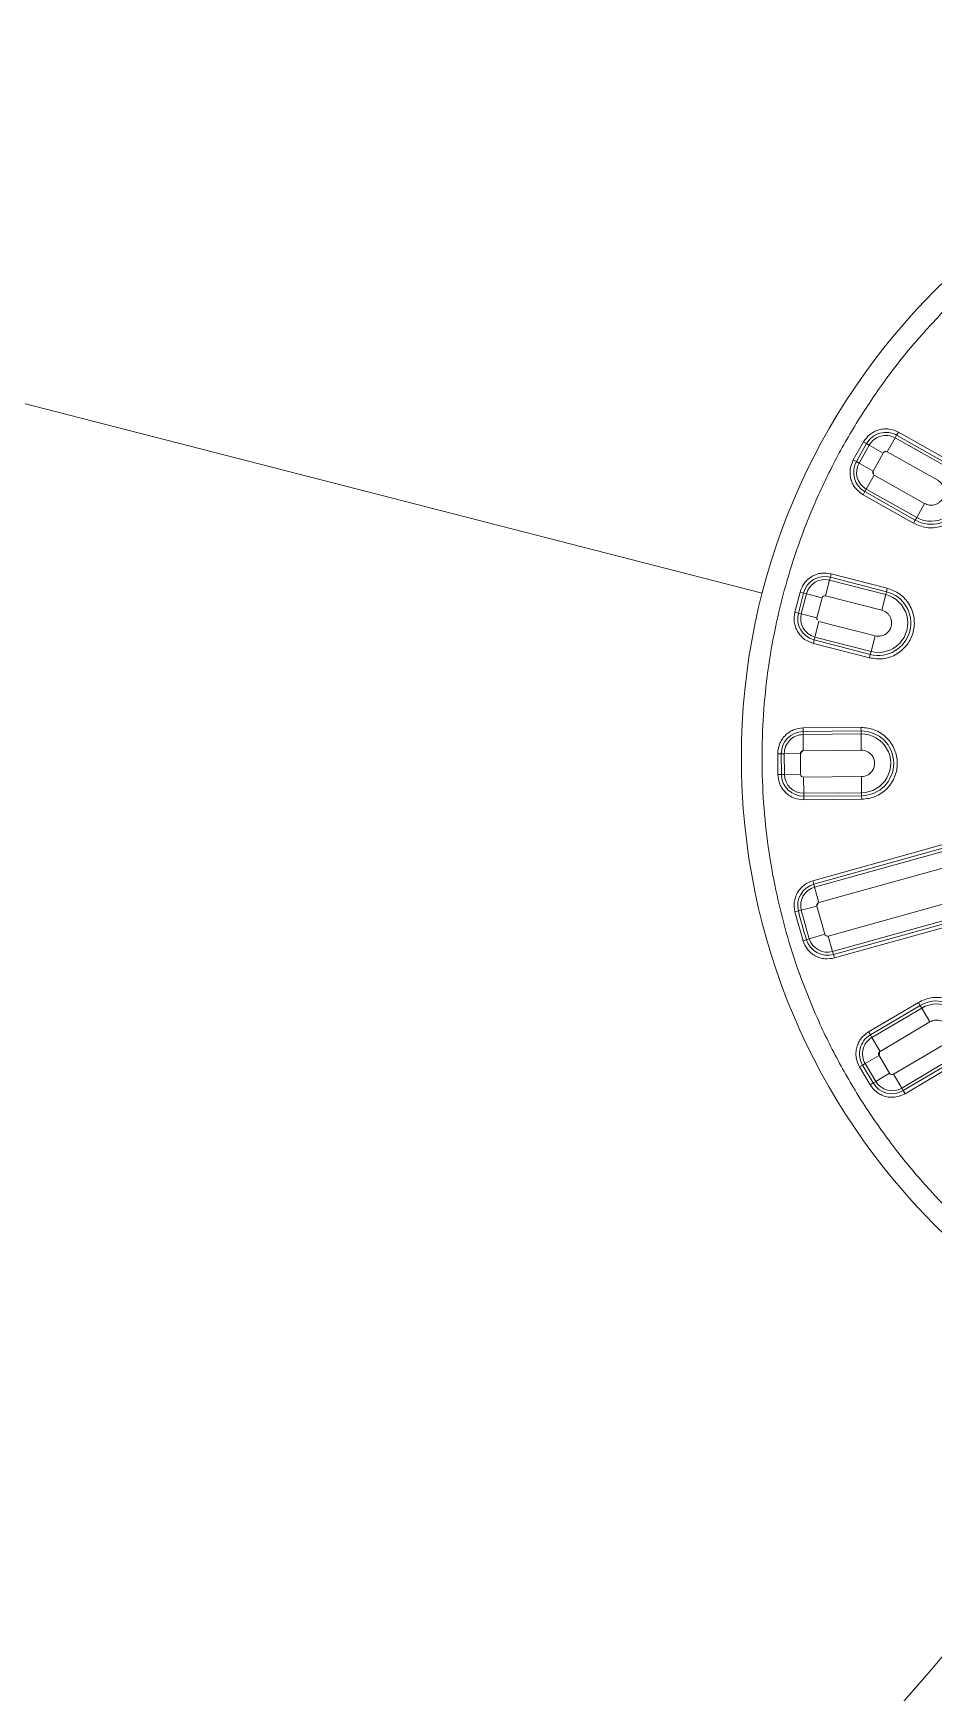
# Model space of a CAD drawing. Header units: metres. Extents: x 859577 to 860336, y 1645916 to 1646650.
# Drawn here: x 859954.5427 to 859954.8052, y 1646453.3789 to 1646453.8629 of the extents above; entities that cross this region are included whole.
import ezdxf

# ---------------------------------------------------------------- set-up
doc = ezdxf.new("R2010")
doc.units = ezdxf.units.M
doc.layers.add('A-ACCESORIOS', color=30, linetype='Continuous', lineweight=20)
doc.layers.add('PISO', color=31, linetype='Continuous', lineweight=15)

# ---------------------------------------------------------------- blocks, each defined once
blk = doc.blocks.new('mu10-3')
at = {"layer": 'A-ACCESORIOS', "linetype": 'Continuous', "ltscale": 20}
for p, q in [((0.4078001216415146, 0.299366064398896), (0.4240995871281825, 0.3037334930130555)), ((0.4243697516743055, 0.3027252250647052), (0.4080702862218004, 0.2983577964596407)), ((0.4082954233719533, 0.2975175731770037), (0.4245948888244584, 0.3018850017820114)), ((0.4815487707903117, 0.1884894815860321), (0.5485407735652075, 0.3045230340929947)), ((0.5494447618648906, 0.3040011161958773), (0.4824527590947696, 0.1879675636970433)), ((0.4832060826813063, 0.187532632121588), (0.5501980854554063, 0.3035661846270159)), ((0.4872740300481837, 0.1851840016142887), (0.5542660328222837, 0.3012175541197735)), ((0.4080702862218004, 0.2983577964596407), (0.407800121641742, 0.2993660643989529)), ((0.4080702862218004, 0.2983577964596975), (0.4082954233719533, 0.2975175731770037)), ((0.4082954233719533, 0.2975175731769468), (0.4095111639823585, 0.2929803674501272)), ((0.4095111639823585, 0.2929803674501272), (0.4258106294348636, 0.2973477960552486)), ((0.5630578959927561, 0.296141569555175), (0.4960658932126876, 0.1801080170496334)), ((0.4035274810796636, 0.2904894271444505), (0.4025192131404083, 0.290219262564392)), ((0.4035274810796636, 0.2904894271444505), (0.4043677043623575, 0.2907145642945466)), ((0.403527481079891, 0.2904894271438252), (0.4050872770100682, 0.2846681894828862)), ((0.4043677043623575, 0.2907145642945466), (0.4089049100891771, 0.2919303049048949)), ((0.4059275002928757, 0.2848933266328686), (0.4043677043624712, 0.2907145642945466)), ((0.4104647060195816, 0.2861090672433306), (0.4089049100891771, 0.2919303049048949)), ((0.5671258433171147, 0.2937929390724889), (0.5001338405747333, 0.1777593865448921)), ((0.50088716416127, 0.1773244549694368), (0.567879166934631, 0.2933580074737847)), ((0.5687831552391458, 0.2928360895845117), (0.501791152464591, 0.1768025370783448)), ((0.4040790090708128, 0.2843980249023161), (0.4025192131406357, 0.2902192625637099)), ((0.4104647060195816, 0.2861090672432738), (0.405927500292762, 0.2848933266328686)), ((0.4278142339971396, 0.2898702419499273), (0.4115147685648139, 0.2855028133502628)), ((0.429029974530124, 0.2853330364316093), (0.4278142339971396, 0.2898702419499273)), ((0.4040790090708128, 0.2843980249023161), (0.4050872770101819, 0.2846681894824314)), ((0.405927500292762, 0.2848933266328117), (0.4050872770100682, 0.2846681894828293)), ((0.4127305091752191, 0.2809656076233864), (0.4115147685648139, 0.2855028133501492)), ((0.429029974530124, 0.2853330364316093), (0.4127305091752191, 0.2809656076233864)), ((0.4129556463252584, 0.2801253843406357), (0.4127305091752191, 0.2809656076233296)), ((0.4129556463252584, 0.2801253843406357), (0.4292551117820267, 0.2844928129468371)), ((0.4295252763664053, 0.2834845450087187), (0.413225810905999, 0.2791171164015509)), ((0.4292551117820267, 0.2844928129467803), (0.429029974530124, 0.2853330364316093)), ((0.4292551117820267, 0.2844928129468371), (0.429525276362142, 0.283484545007525)), ((0.4129556463252584, 0.2801253843406926), (0.4132258109054305, 0.2791171164013804)), ((0.4227318568281362, 0.2561674914092578), (0.4373455577928667, 0.2646047155951692)), ((0.4378674756530927, 0.2637007272738288), (0.4232537747188871, 0.2552635031056525)), ((0.4236887062942287, 0.2545101795192295), (0.4383024072284343, 0.2629474036874058)), ((0.437867475652979, 0.2637007272739993), (0.4373455577624554, 0.2646047155776046)), ((0.437867475652979, 0.2637007272739993), (0.4383024072284343, 0.2629474036874626)), ((0.4383024072284343, 0.2629474036874058), (0.4406510377356199, 0.2588794563205852)), ((0.4260373368014143, 0.2504422321523521), (0.4406510377356199, 0.2588794563205852)), ((0.4232537747188871, 0.2552635031056525), (0.4227318568283636, 0.2561674914094283)), ((0.4232537747188871, 0.2552635031057093), (0.4236887062942287, 0.2545101795192295)), ((0.4236887062942287, 0.2545101795192295), (0.4260373368014143, 0.2504422321523521)), ((0.4445217045413301, 0.2521752647124345), (0.4299080036256555, 0.2437380405548879)), ((0.4468703349199927, 0.2481073175269444), (0.4445217045413301, 0.2521752647124345)), ((0.4209022457409901, 0.2464874774843224), (0.4216555693274131, 0.2469224090597777)), ((0.4216555693274131, 0.2469224090597777), (0.4257235166942905, 0.2492710395668496)), ((0.4246688636731051, 0.2417032301546556), (0.4216555693274131, 0.2469224090597208)), ((0.4287368110402099, 0.2440518606616138), (0.4257235166942905, 0.2492710395668496)), ((0.446870334919879, 0.2481073175269444), (0.4322566341326137, 0.2396700931877831)), ((0.432691565708069, 0.2389167696013033), (0.4473052666461399, 0.2473539937717533)), ((0.4473052666461399, 0.2473539937716396), (0.446870334919879, 0.2481073175269444)), ((0.4473052666461399, 0.2473539937717533), (0.4478271845366635, 0.2464500054679775)), ((0.4209022457409901, 0.2464874774843224), (0.4199982574372143, 0.2459655595938557)), ((0.4230115517832473, 0.2407463806884493), (0.4199982574375554, 0.2459655595932304)), ((0.4209022457412743, 0.2464874774836971), (0.4239155400866821, 0.2412682985792571)), ((0.4287368110402099, 0.2440518606616138), (0.4246688636732188, 0.2417032301546556)), ((0.4322566341326137, 0.2396700931877831), (0.4299080036256555, 0.2437380405548879)), ((0.4478271845403583, 0.2464500054701944), (0.4332134835991042, 0.2380127812979254)), ((0, 0), (0.412315133498339, 0.238050253316203)), ((0.4230115517832473, 0.2407463806884493), (0.4239155400870231, 0.2412682985789729)), ((0.4246688636732188, 0.2417032301547124), (0.4239155400866821, 0.2412682985792571)), ((0.432691565708069, 0.2389167696012464), (0.4322566341326137, 0.2396700931877831)), ((0.432691565708069, 0.2389167696012464), (0.4332134835985926, 0.2380127812975275)), ((0.4483354188871544, 0.2183054915425373), (0.4602674557595492, 0.2302375284149321)), ((0.4610055590939623, 0.2294994250308946), (0.4490735222464082, 0.217567388183511)), ((0.4496886083792333, 0.2169523020508564), (0.4616206452266169, 0.22888433889824)), ((0.4610055590939623, 0.2294994250310083), (0.4602674557347655, 0.2302375283901483)), ((0.4610055590939623, 0.2294994250310083), (0.4616206452266169, 0.22888433889824)), ((0.4616206452266169, 0.22888433889824), (0.4649421103430313, 0.2255628737818824)), ((0.4530100734955909, 0.2136308369344988), (0.4649421103430313, 0.2255628737818824)), ((0.4490735222464082, 0.217567388183511), (0.4483354188872681, 0.2183054915427647)), ((0.4704160598457747, 0.2200889242496942), (0.4584840230127156, 0.2081568874165214)), ((0.4737375247908631, 0.2167674592750473), (0.4704160598457747, 0.2200889242496942)), ((0.4490735222464082, 0.217567388183511), (0.4496886083792333, 0.2169523020508564)), ((0.4496886083792333, 0.2169523020508564), (0.4530100734955909, 0.2136308369344988)), ((0.4737375248234912, 0.2167674593077322), (0.4618054879729812, 0.2048354224571085)), ((0.4624205742621825, 0.2042203361677934), (0.4743526111128062, 0.216152373018474)), ((0.4750907144751864, 0.2154142696623467), (0.4631586776218342, 0.2034822328091082)), ((0.4743526111128062, 0.216152373018474), (0.4737375248234912, 0.2167674593077322)), ((0.4743526111128062, 0.216152373018474), (0.4750907144720031, 0.2154142696592771)), ((0.4490735222464082, 0.2084817778991237), (0.4483354188872681, 0.2077436745399268)), ((0.4490735222464082, 0.20848177789901), (0.4496886083792333, 0.2090968640317215)), ((0.4490735222468629, 0.2084817778986121), (0.4533349639777384, 0.2042203361677934)), ((0.4496886083792333, 0.2090968640317215), (0.4530100734955909, 0.2124183291481359)), ((0.453950050110393, 0.204835422300448), (0.4496886083792333, 0.2090968640317215)), ((0.4572715152264664, 0.2081568874172604), (0.4530100734955909, 0.2124183291481927)), ((0.4572715152264664, 0.2081568874172604), (0.4539500501108478, 0.2048354223002207)), ((0.4618054881296416, 0.2048354223005617), (0.4584840230127156, 0.2081568874165214)), ((0.4525968606188826, 0.2034822328083692), (0.4483354188877797, 0.2077436745394721)), ((0.4525968606188826, 0.2034822328083692), (0.4533349639780226, 0.2042203361676229)), ((0.453950050110393, 0.204835422300448), (0.4533349639778521, 0.2042203361677934)), ((0.4624205742622962, 0.2042203361677934), (0.4618054881295279, 0.2048354223005617)), ((0.4624205742621825, 0.2042203361678503), (0.4631586776213794, 0.2034822328086534)), ((0.4824527590947696, 0.1879675636970433), (0.4815487707912212, 0.1884894815874532)), ((0.4824527590948833, 0.1879675636969296), (0.4832060826813063, 0.187532632121588)), ((0.4832060826813063, 0.187532632121588), (0.4872740300481837, 0.1851840016142887)), ((0.4851243045430351, 0.1800130639950339), (0.4875701127029402, 0.1840233362406707)), ((0.4949126861818627, 0.1797840994661328), (0.4875701127029402, 0.1840233362406707)), ((0.5239703024799383, 0.1683726248264179), (0.5283377310941546, 0.184672090313029)), ((0.5293459990243718, 0.184401925699035), (0.5249785704193641, 0.1681024602466437)), ((0.525818793702058, 0.1678773230965476), (0.5301862223071794, 0.1841767885489389)), ((0.5293459990243718, 0.184401925699035), (0.5283377310851165, 0.1846720902790935)), ((0.5293459990243718, 0.184401925699035), (0.5301862223071794, 0.1841767885489389)), ((0.5301862223071794, 0.1841767885489389), (0.5347234280338284, 0.1829610479385337)), ((0.4846713771059967, 0.1792704209865406), (0.4841278641816871, 0.1783792493764622)), ((0.4846713771059967, 0.1792704209864837), (0.4851243045430351, 0.1800130639949771)), ((0.4926625926208885, 0.1756608313440893), (0.494912686181749, 0.179784099466076)), ((0.5001338405747333, 0.1777593865449489), (0.4960658932126876, 0.1801080170496334)), ((0.5303559994288776, 0.1666615824861992), (0.5347234280338284, 0.1829610479385337)), ((0.5422009821230631, 0.1809574433159469), (0.5378335535287988, 0.1646579779032891)), ((0.5467381876360378, 0.1797417027628967), (0.5423707592555616, 0.1634422372932818)), ((0.5432109825383691, 0.1632171001431857), (0.5475784111446842, 0.1795165656000677)), ((0.5485866790849059, 0.1792464010242156), (0.5442192504778518, 0.1629469355637525)), ((0.4917458878389311, 0.1739809813673787), (0.4841278641808913, 0.1783792493768601)), ((0.4922459086282061, 0.1748972631733068), (0.4917458878368279, 0.1739809813684587)), ((0.4922459086282061, 0.1748972631733068), (0.4926625926208885, 0.1756608313440324)), ((0.50088716416127, 0.1773244549694368), (0.500133840574847, 0.1777593865448921)), ((0.50088716416127, 0.1773244549694368), (0.5017911524649321, 0.1768025370789132)), ((0.5249785704193641, 0.1681024602466437), (0.5239703024800519, 0.1683726248267021)), ((0.5249785704193641, 0.1681024602466437), (0.525818793702058, 0.1678773230965476)), ((0.525818793702058, 0.1678773230965476), (0.5303559994288776, 0.1666615824861992)), ((0.5297465127116538, 0.1610743142140336), (0.530962253322059, 0.1656115199407964)), ((0.5367834909831686, 0.1640517240106192), (0.530962253322059, 0.1656115199409101)), ((0.5423707592555616, 0.1634422372932818), (0.5378335535287988, 0.1646579779032891)), ((0.5295213755615009, 0.1602340909312829), (0.5292512109814425, 0.1592258229920844)), ((0.5295213755615009, 0.1602340909313398), (0.5297465127116538, 0.1610743142140336)), ((0.529521375562183, 0.1602340909312261), (0.5353426132231789, 0.1586742950009921)), ((0.5355677503733318, 0.1595145182836859), (0.5297465127116538, 0.1610743142140336)), ((0.5367834909831686, 0.1640517240106192), (0.5355677503732181, 0.1595145182837427)), ((0.5432109825382554, 0.1632171001431857), (0.5423707592556752, 0.1634422372932249)), ((0.5432109825383691, 0.1632171001431857), (0.5442192504777381, 0.1629469355631272)), ((0.5350724486435752, 0.1576660270615662), (0.5292512109821246, 0.1592258229919139)), ((0.5350724486435752, 0.1576660270615093), (0.53534261322352, 0.1586742950008784)), ((0.5355677503733318, 0.1595145182837427), (0.5353426132231789, 0.1586742950010489))]:
    blk.add_line(p, q, dxfattribs=at)
for centre, radius in [((0, 0), 0.6689513447619461), ((0.5793288584596894, 0.334475672380961), 0.1928508381295695)]:
    blk.add_circle(centre, radius, dxfattribs=at)
for centre, radius, start, end in [((0.4268124317260344, 0.2936090190052028), 0.009437790989216533, 285.0000000273703, 104.9999999995868), ((0.4268124317260344, 0.2936090190052028), 0.008567927838281015, 284.9999997220651, 104.9999999995868), ((0.4097330683083555, 0.2921522092309488), 0.006424496643351847, 104.9999999997716, 195.0000000003214), ((0.4097330683083555, 0.2921522092309488), 0.005554633492485449, 104.9999999999779, 195.0000000001192), ((0.4112928642387033, 0.2863309715693845), 0.006424496643328891, 195.000000003781, 285.000000000854), ((0.4112928642387033, 0.2863309715693845), 0.005554633492583834, 195.0000000006485, 284.9999999999779), ((0.4425863711475131, 0.2555273605216826), 0.009437790989227805, 300.000000027698, 119.9999999995409), ((0.4425863711475131, 0.2555273605216826), 0.00856792783828426, 299.9999997219907, 119.9999999995409), ((0.4264660230405752, 0.2496997258060105), 0.006424496643359971, 120.0000000003799, 209.9999999998267), ((0.4264660230405752, 0.2496997258060105), 0.005554633492462569, 120.0000000009564, 210.0000000000033), ((0.4264660230403479, 0.2496997258054421), 0.0008573724783577127, 119.9999999829154, 209.9999999863559), ((0.4294793173874609, 0.244480546900661), 0.0008573724788416544, 209.9999999703958, 299.9999999701959), ((0.4294793173863809, 0.2444805469010021), 0.006424496643355717, 210.0000000035579, 299.9999999995408), ((0.4294793173863809, 0.2444805469010021), 0.005554633492483921, 210.0000000002937, 300.0000000000034), ((0.4676790851018495, 0.2228258990230643), 0.00943779098921816, 315.000000027562, 134.9999999998618), ((0.4676790851018495, 0.2228258990230643), 0.008567927838285264, 314.9999997216034, 134.9999999998618), ((0.4676790851018495, 0.2228258990230643), 0.003870666823775207, 314.9999996918076, 135.000000000046), ((0.4536163273887723, 0.2130245830412605), 0.006424496643362705, 135.0000000001382, 224.9999999992699), ((0.4536163273887723, 0.2130245830412605), 0.00555463349249618, 134.99999999959, 224.9999999998617), ((0.4578777691182836, 0.2087631413100439), 0.0008573724790752132, 225.0000000408407, 315.0000000378745), ((0.4578777691199321, 0.2087631413101008), 0.006424496643345264, 225.0000000033761, 314.9999999998619), ((0.4578777691199321, 0.2087631413101008), 0.005554633492502722, 225.0000000008658, 315.0000000001381), ((0.5384622050838743, 0.181959245647306), 0.00943779098921532, 345.0000000278871, 164.9999999997559), ((0.5384622050838743, 0.181959245647306), 0.00856792783828946, 344.9999997221576, 164.9999999997559), ((0.4880165363945821, 0.1847553153752415), 0.006424496643359283, 149.9999999997062, 238.6215772608393), ((0.4880165363945821, 0.1847553153752415), 0.00555463349252815, 149.9999999997062, 238.6215772605527), ((0.5793288584596894, 0.334475672380961), 0.1817930384712088, 238.6215772610733, 241.378422738966), ((0.5793288584596894, 0.334475672380961), 0.180923175320396, 238.6215772610733, 241.378422738966), ((0.4953233868617986, 0.1805367032912386), 0.0008573724831367777, 241.3784227301848, 329.999999996032), ((0.4953233868615712, 0.1805367032911818), 0.006424496643352549, 241.378422738966, 329.9999999995632), ((0.4953233868615712, 0.1805367032911818), 0.005554633492477394, 241.3784227385026, 329.9999999999966), ((0.531184157648056, 0.1664396781600317), 0.006424496643359806, 164.9999999990852, 254.9999999998199), ((0.531184157648056, 0.1664396781600317), 0.005554633492497906, 164.9999999990212, 255.0000000000221), ((0.5370053953087108, 0.1648798822291155), 0.0008573724786476995, 255.000000024599, 345.0000000250074), ((0.5370053953096203, 0.164879882229684), 0.006424496643329563, 255.000000003435, 345.0000000000862), ((0.5370053953096203, 0.164879882229684), 0.005554633492557771, 255.0000000004131, 345.0000000000862)]:
    blk.add_arc(centre, radius, start, end, dxfattribs=at)
for points, knots in [([(0.3925046090216142, 0.334475672380961), (0.3925979519857492, 0.3299934349502678), (0.3927870026683991, 0.3209154069048168), (0.3943421154163502, 0.3072066838337832), (0.3969016385371447, 0.2933329326376111), (0.4006077915751121, 0.2794090797198123), (0.4052008329052796, 0.266325520440148), (0.4104891808681828, 0.2541705940612928), (0.416274959252064, 0.2429877239248981), (0.4228609765737588, 0.2321268227173618), (0.4302233796354926, 0.2216666580989681), (0.4383294793634036, 0.211683986449998), (0.4471193247444489, 0.2022664101256737), (0.45653690006543, 0.1934765653873569), (0.4665195216509801, 0.1853704053713727), (0.4769796909920387, 0.1780079943976602), (0.4878405941907999, 0.1714219940489556), (0.4990234293136382, 0.1656360793107297), (0.5111784116149352, 0.1603479769743785), (0.5242619555471038, 0.1557537776452591), (0.5381856015332573, 0.1520519929341049), (0.5520594398473122, 0.1494766503387837), (0.5657683587089082, 0.1479782235592211), (0.5793287244134149, 0.1474900703461799), (0.5928890218915512, 0.1479782205336164), (0.6065977460015688, 0.1494765819699637), (0.6204715982448761, 0.1520518653716181), (0.6343954511072525, 0.1557536586947208), (0.6474790104027761, 0.1603478603306598), (0.6596339367779365, 0.1656359410577579), (0.670816806915866, 0.1714217877365058), (0.6816777081210716, 0.1780077865341241), (0.6921378727459455, 0.1853701946256479), (0.7021205443691656, 0.1934762929959675), (0.7115381207912037, 0.2022661387420044), (0.7203279651651542, 0.2116837139656695), (0.7284341265384455, 0.2216663355773107), (0.735796532481686, 0.2321265049119461), (0.7423825513571956, 0.2429874081132084), (0.7481683977895841, 0.2541702432353077), (0.7534567674089772, 0.2663252255376847), (0.7580498062959009, 0.2794087694624068), (0.7617559512485741, 0.2933324154749357), (0.7643155437264113, 0.3072062200792516), (0.7658707242030118, 0.3209151386857911), (0.7660597686891606, 0.3299933686685677), (0.7661531078977077, 0.334475672380961)], [0, 0, 0, 0, 0.02291043124393886, 0.04640127627856694, 0.07043889536440062, 0.09498252486860066, 0.119987007813452, 0.1412571413465029, 0.1627018157893435, 0.1843088610492794, 0.2061448528974916, 0.2280462251742267, 0.2499999996147193, 0.271952791039605, 0.2938541685496897, 0.3156911381893611, 0.3372972159685446, 0.3587419054823087, 0.3800129914506221, 0.4050168025324468, 0.4295600826501583, 0.4535976939681218, 0.4770894055705904, 0.4999999997767688, 0.5229099078263222, 0.5464012767191548, 0.5704388958051742, 0.5949825253142079, 0.6199870082600594, 0.6412571417913686, 0.6627018162343636, 0.6843088614958872, 0.7061448533414497, 0.7280462256163861, 0.7500000000613232, 0.771952791484074, 0.7938541689949457, 0.8156911386359667, 0.8372972164167377, 0.8587419059311827, 0.8800129918972291, 0.905016802977831, 0.9295600830954693, 0.9535976944176973, 0.9770892313843614, 1, 1, 1, 1]), ([(0.4240995871281825, 0.3037334930130555), (0.425409355694967, 0.3039394918324092), (0.4274241956350693, 0.3042563834262637), (0.4301203093277763, 0.3036256640747297), (0.4320901970162936, 0.3027529957901152), (0.4338399091515726, 0.3014833659181022), (0.4356944842268149, 0.2994539223711854), (0.4371814458527865, 0.2963873879529615), (0.4374269665108841, 0.292988210431588), (0.4368355791491467, 0.2903033732282552), (0.4359550989219088, 0.2883289854402165), (0.43468546027907, 0.2865882886956115), (0.4326659170006906, 0.2846940128731603), (0.4307625686291772, 0.283961029078398), (0.4295252763664053, 0.2834845450087187)], [0, 0, 0, 0, 0.1197284222117955, 0.184180330128382, 0.2499999999999611, 0.31581966987154, 0.3802715777881266, 0.4999999999999217, 0.6197284222117396, 0.6841803301283502, 0.7499999999999604, 0.8158196698715696, 0.8802715777881812, 1, 1, 1, 1]), ([(0.4025192131406357, 0.2902192625637099), (0.4023724181671469, 0.2911525592845123), (0.4021466008869652, 0.2925882659861259), (0.4025961302246515, 0.2945088012940005), (0.4032174920696434, 0.2959139789257392), (0.4041237306728931, 0.2971546828845248), (0.405562198369239, 0.2985042543648433), (0.4069184654853188, 0.2990265442145414), (0.4078001216415146, 0.299366064398896)], [0, 0, 0, 0, 0.2394568443946125, 0.3683606602383973, 0.5000000000004278, 0.6316393397623882, 0.7605431556059759, 1, 1, 1, 1]), ([(0.4258106294348636, 0.2973477960552486), (0.4262966331412485, 0.297424052751353), (0.4270235860232674, 0.2975381157190213), (0.4280194792027032, 0.2973140304792992), (0.4287445674727337, 0.2969965333273308), (0.4292984467812175, 0.2965968560768601), (0.4296683913327115, 0.2962331166628474), (0.430128575487231, 0.2956743881704824), (0.4306344140728697, 0.2946707426180524), (0.4307372417425768, 0.2933988286249019), (0.4305096629044556, 0.2923640649040635), (0.4300676725852668, 0.2914090891678143), (0.4292046072515063, 0.2904116614518557), (0.4282726986088505, 0.2900487707576644), (0.4278142340172053, 0.2898702419553274)], [0, 0, 0, 0, 0.1203575044046235, 0.1800279165483356, 0.2500960458974033, 0.3153157175199265, 0.3479310789968159, 0.3784207276025598, 0.4944962924693367, 0.6198136810682106, 0.6860309979781031, 0.7551195766573982, 0.8795278870491696, 1, 1, 1, 1]), ([(0.4089049100891771, 0.2919303049048949), (0.4088881294276803, 0.2920374287516552), (0.4088622017054604, 0.2922029453110326), (0.4089136504067596, 0.2924235722252888), (0.4089854386000411, 0.2925841010203385), (0.4090885048282189, 0.2927263279184444), (0.4092538951898064, 0.2928811176369663), (0.4094099999120431, 0.2929413401162151), (0.4095111639823585, 0.2929803674501841)], [0, 0, 0, 0, 0.2394429600865213, 0.3699622084983985, 0.5000002166927241, 0.6305192480122025, 0.7605570399073741, 1, 1, 1, 1]), ([(0.413225810905999, 0.2791171164015509), (0.4122925141851965, 0.2789703214280621), (0.4108568074834693, 0.2787445041478804), (0.4089362721757084, 0.2791940334855099), (0.4075310945440265, 0.2798153953305587), (0.4062903905852409, 0.2807216339338083), (0.4049408191048656, 0.2821601016301543), (0.4044185292552243, 0.2835163687462341), (0.4040790090708128, 0.2843980249023161)], [0, 0, 0, 0, 0.2394568443942676, 0.3683606602379437, 0.4999999999999558, 0.6316393397619712, 0.7605431556056688, 1, 1, 1, 1]), ([(0.4373455577928667, 0.2646047155951692), (0.4385573806603702, 0.265142688224671), (0.4404215490146726, 0.2659702609486203), (0.4431890370414067, 0.2660588384093217), (0.4453176656066375, 0.2657257500258652), (0.4473363621377189, 0.2649522405666858), (0.4496530027407175, 0.2634719479818273), (0.4518829748877238, 0.2608947571781641), (0.4529999015125554, 0.2576749492444605), (0.453123552187833, 0.2549285333381022), (0.452784082758626, 0.2527935361308664), (0.4520082314726892, 0.2507835455284066), (0.4505477771222672, 0.2484311193265398), (0.4488989939397356, 0.2472304885409358), (0.4478271845403583, 0.2464500054701944)], [0, 0, 0, 0, 0.1197284222117686, 0.1841803301282924, 0.2499999999997911, 0.3158196698712898, 0.3802715777878135, 0.4999999999995834, 0.6197284222114671, 0.6841803301281272, 0.7499999999997919, 0.8158196698714569, 0.8802715777881187, 1, 1, 1, 1]), ([(0.4406510377356199, 0.258879456320642), (0.4410984940764138, 0.2590780162924489), (0.4417641748178198, 0.259373413937567), (0.4427836500971125, 0.2594194447043492), (0.4435691390526699, 0.2593020439296652), (0.4441052193935775, 0.2590984701067214), (0.4444564964574056, 0.2589197207591383), (0.4446428561684002, 0.2588117568530492), (0.4448476625884155, 0.2586711177043526), (0.4453370374546921, 0.2582973621464362), (0.4460329087501691, 0.2574937102070294), (0.4465247845040494, 0.2560441961198308), (0.4464191881508555, 0.2545056431819717), (0.4457507796970503, 0.2530861983403838), (0.4449313919456017, 0.2524789060555008), (0.4445217045594063, 0.2521752647228368)], [0, 0, 0, 0, 0.1198720841550543, 0.1783336844603694, 0.2503088191890185, 0.3155566999740105, 0.3192975916338804, 0.3480352565546735, 0.3688630618367381, 0.3808512911324767, 0.500723375287533, 0.6255405543281352, 0.7503616876444694, 0.875182820960452, 1, 1, 1, 1]), ([(0.4199982574375554, 0.2459655595932304), (0.4196149094154293, 0.2468290616645845), (0.4190251984348947, 0.2481574020338257), (0.4189623393173747, 0.2501288434418711), (0.4191988420381563, 0.251646961086351), (0.4197530834958911, 0.2530799408928601), (0.420793241792353, 0.2547558296757302), (0.4219681166669034, 0.2556113506902307), (0.4227318568281362, 0.2561674914092578)], [0, 0, 0, 0, 0.239456844393899, 0.3683606602377314, 0.5000000000000155, 0.6316393397622996, 0.760543155606124, 1, 1, 1, 1]), ([(0.4332134835991042, 0.2380127812979254), (0.4323499815277501, 0.2376294332758562), (0.4310216411585657, 0.2370397222952079), (0.4290501997505203, 0.2369768631777447), (0.4275320821060973, 0.2372133658984694), (0.4260991022995881, 0.2377676073562611), (0.4244232135167749, 0.2388077656526661), (0.4235676925021608, 0.2399826405272165), (0.4230115517832473, 0.2407463806884493)], [0, 0, 0, 0, 0.2394568443936641, 0.3683606602371592, 0.4999999999991102, 0.631639339761214, 0.7605431556051123, 1, 1, 1, 1]), ([(0.4602674557595492, 0.2302375284149321), (0.4612987492019442, 0.2310708129090244), (0.4628852059776705, 0.2323526690495896), (0.4655354686028659, 0.2331545069149001), (0.4676777755258854, 0.2333836978555723), (0.4698278856204752, 0.2331590222005957), (0.4724487165223081, 0.232328760071141), (0.4752697302739648, 0.2304165441763075), (0.4771819461616928, 0.227595530419876), (0.4780122082846106, 0.2249746995159398), (0.4782368839342439, 0.2228245894208953), (0.4780076929882284, 0.2206822824983874), (0.4772058551163809, 0.2180320198751815), (0.475923998971723, 0.2164455631026385), (0.4750907144751864, 0.2154142696623467)], [0, 0, 0, 0, 0.1197284222118079, 0.1841803301284225, 0.2500000000000338, 0.3158196698716449, 0.3802715777882571, 0.5000000000000657, 0.6197284222118564, 0.6841803301284476, 0.7500000000000333, 0.8158196698716187, 0.88027157778821, 1, 1, 1, 1]), ([(0.4483354188877797, 0.2077436745394721), (0.447741642351275, 0.208478535722179), (0.4468282254991891, 0.2096089855580772), (0.4462572616714056, 0.2114969825922799), (0.4460927879983387, 0.2130245830408057), (0.4462572616712919, 0.2145521834892747), (0.4468282254987344, 0.2164401805237048), (0.4477416423507066, 0.2175706303597167), (0.4483354188871544, 0.2183054915425373)], [0, 0, 0, 0, 0.2394568443925347, 0.3683606602359931, 0.4999999999982137, 0.6316393397607285, 0.7605431556050105, 1, 1, 1, 1]), ([(0.4530100734955909, 0.2124183291481927), (0.4529419790931115, 0.2125027107900337), (0.4528367667471684, 0.2126330884740355), (0.4527710091724657, 0.2128498813373199), (0.4527529151740737, 0.2130247974484405), (0.4527710596968291, 0.2131995026693971), (0.4528368970922543, 0.2134162496786303), (0.4529419765077591, 0.2135464562367133), (0.4530100734955909, 0.2136308369344988)], [0, 0, 0, 0, 0.2394429600846172, 0.369962208492268, 0.5000002166968568, 0.6305192480136047, 0.760557039915424, 1, 1, 1, 1]), ([(0.4631586776218342, 0.2034822328091082), (0.4624238164391272, 0.2028884562726034), (0.4612933666033427, 0.2019750394204607), (0.4594053695689695, 0.2014040755927908), (0.4578777691205005, 0.2012396019196103), (0.4563501686720315, 0.2014040755925635), (0.4544621716377151, 0.2019750394199491), (0.4533317218016464, 0.2028884562719782), (0.4525968606188826, 0.2034822328083692)], [0, 0, 0, 0, 0.239456844393783, 0.3683606602374971, 0.4999999999996871, 0.6316393397619321, 0.7605431556057879, 1, 1, 1, 1]), ([(0.5283377310941546, 0.184672090313029), (0.5288142151669604, 0.1859093825746641), (0.5295471989664975, 0.1878127309443016), (0.5314414747939509, 0.1898322742179062), (0.5331821715417959, 0.1911019128564249), (0.5351565593319378, 0.1919823930787743), (0.5378413965368054, 0.1925737804338041), (0.54124057405744, 0.19232825976718), (0.5443071084720259, 0.1908412981335914), (0.5463365520142816, 0.1889867230532332), (0.5476061818819744, 0.1872370109148278), (0.5484788501616435, 0.1852671232242074), (0.5491095695064132, 0.1825710095299087), (0.5487926779076133, 0.1805561695905453), (0.5485866790849059, 0.1792464010242156)], [0, 0, 0, 0, 0.1197284222119034, 0.1841803301285536, 0.2500000000002028, 0.3158196698718534, 0.3802715777885043, 0.5000000000004071, 0.6197284222121968, 0.6841803301287168, 0.7500000000002036, 0.8158196698716903, 0.8802715777882081, 0.9999999999999999, 0.9999999999999999, 0.9999999999999999, 0.9999999999999999]), ([(0.4841278641808913, 0.1783792493768601), (0.4833875006444259, 0.1789443069625349), (0.4822494987105301, 0.1798128486902897), (0.4812536851694063, 0.1814797365035474), (0.4807282343172687, 0.1828960888681195), (0.4805110118583116, 0.1843910694773854), (0.4805866629009756, 0.1863312850609304), (0.4811695530019051, 0.1876388217772273), (0.4815487707903117, 0.1884894815860321)], [0, 0, 0, 0, 0.2397864522089752, 0.3685722389881759, 0.4999999999993551, 0.6314277610106444, 0.7602135477901403, 1, 1, 1, 1]), ([(0.4875701127029402, 0.1840233362406707), (0.4874851785939995, 0.1840882385604914), (0.4873540711981263, 0.184188424154172), (0.4872395553486513, 0.1843797833334975), (0.4871800505002284, 0.1845421440252153), (0.4871545983693863, 0.1847129829146184), (0.487163552195284, 0.1849357912547021), (0.4872305633286942, 0.1850863450270026), (0.4872740300481837, 0.1851840016142319)], [0, 0, 0, 0, 0.2397734715744232, 0.370123097064232, 0.499999806825389, 0.6303495577136262, 0.7602265284272122, 1, 1, 1, 1]), ([(0.5347234280338284, 0.1829610479385337), (0.5348996165310496, 0.1834177210480448), (0.5351717066751007, 0.1841229671576912), (0.5358708025806891, 0.1848697649700739), (0.5365132489859548, 0.1853344078437544), (0.5372383633904292, 0.1856611916396105), (0.5382304331286036, 0.1858784009389183), (0.5394883234762915, 0.1857887675707275), (0.5406226985266471, 0.1852373518308923), (0.5413732085458491, 0.1845531394616273), (0.5418378459397672, 0.1839073719699513), (0.542161750333662, 0.183183913996686), (0.5423936942069076, 0.1821876200637007), (0.5422767376843467, 0.1814410285940653), (0.5422009821337497, 0.1809574433561352)], [0, 0, 0, 0, 0.1197214725453682, 0.1848873975501657, 0.2500000240028449, 0.3151659249980362, 0.3802785274597923, 0.5000000000051605, 0.6197214725495586, 0.6848873975540624, 0.7500000240040583, 0.8151659249979313, 0.8802785274572352, 1, 1, 1, 1]), ([(0.501791152464591, 0.1768025370783448), (0.5012440683545947, 0.176048794935582), (0.5004031533924831, 0.1748902289423313), (0.4987607029298147, 0.1738546054256176), (0.4973574005148862, 0.1732952352885491), (0.4958680779604947, 0.1730421128924036), (0.4939266039984318, 0.1730710688095769), (0.4926054238309803, 0.173622336529661), (0.4917458878389311, 0.1739809813673787)], [0, 0, 0, 0, 0.239786452212148, 0.3685722389912007, 0.5000000000014175, 0.6314277610114062, 0.7602135477898067, 1, 1, 1, 1]), ([(0.5292512109821246, 0.1592258229919139), (0.5283695548259288, 0.1595653431761548), (0.5270132877097922, 0.1600876330256824), (0.525574820013162, 0.1614372045057735), (0.524668581409685, 0.1626779084644454), (0.5240472195645793, 0.1640830860961273), (0.523597690226552, 0.1660036214039451), (0.52382350750662, 0.1674393281056155), (0.5239703024799383, 0.1683726248264179)], [0, 0, 0, 0, 0.2394568443936325, 0.3683606602373655, 0.4999999999995949, 0.6316393397618901, 0.7605431556058095, 1, 1, 1, 1]), ([(0.530962253322059, 0.1656115199409101), (0.5308610910186644, 0.1656505493851341), (0.5307047856123859, 0.1657108535986254), (0.5305394414504576, 0.1658657229381788), (0.5304363135326184, 0.1660081577347228), (0.5303646745397259, 0.166168529155641), (0.5303133178921371, 0.1663891562695881), (0.5303392160564044, 0.1665544581643417), (0.5303559994288776, 0.1666615824861992)], [0, 0, 0, 0, 0.2394429600874939, 0.3699622084902939, 0.5000002166971018, 0.6305192480159956, 0.7605570399125394, 1, 1, 1, 1]), ([(0.5442192504778518, 0.1629469355637525), (0.5438797302936109, 0.1620652794076136), (0.5433574404440833, 0.1607090122914769), (0.5420078689639922, 0.1592705445949036), (0.5407671650053203, 0.1583643059914834), (0.5393619873736952, 0.1577429441461504), (0.5374414520659343, 0.1572934148081799), (0.5360057453643208, 0.1575192320882479), (0.5350724486435752, 0.1576660270615662)], [0, 0, 0, 0, 0.2394568443944386, 0.3683606602381947, 0.5000000000002514, 0.6316393397622695, 0.7605431556059088, 1, 1, 1, 1])]:
    blk.add_open_spline(points, degree=3, knots=knots, dxfattribs=at)
blk.add_open_spline([(0.4104647060195816, 0.2861090672432738), (0.4105062322270214, 0.2860038834095349), (0.410589284641901, 0.2857935157418297), (0.4108541449298855, 0.2855710874361534), (0.4111792036372321, 0.2854529258510752), (0.4114029135890291, 0.2854861841838101), (0.4115147685649276, 0.2855028133501492)], degree=3, dxfattribs=at)

msp = doc.modelspace()

# ---------------------------------------------------------------- linework, layer by layer
at = {"layer": 'PISO'}
msp.add_circle((859954.2940526693, 1646453.818140181), 0.9231527500999477, dxfattribs=at)

# ---------------------------------------------------------------- block references
at = {"layer": 'A-ACCESORIOS', "rotation": 315.5821386310157}
msp.add_blockref('mu10-3', (859954.2940526693, 1646453.818140181), dxfattribs=at)

doc.saveas('drawing.dxf')
